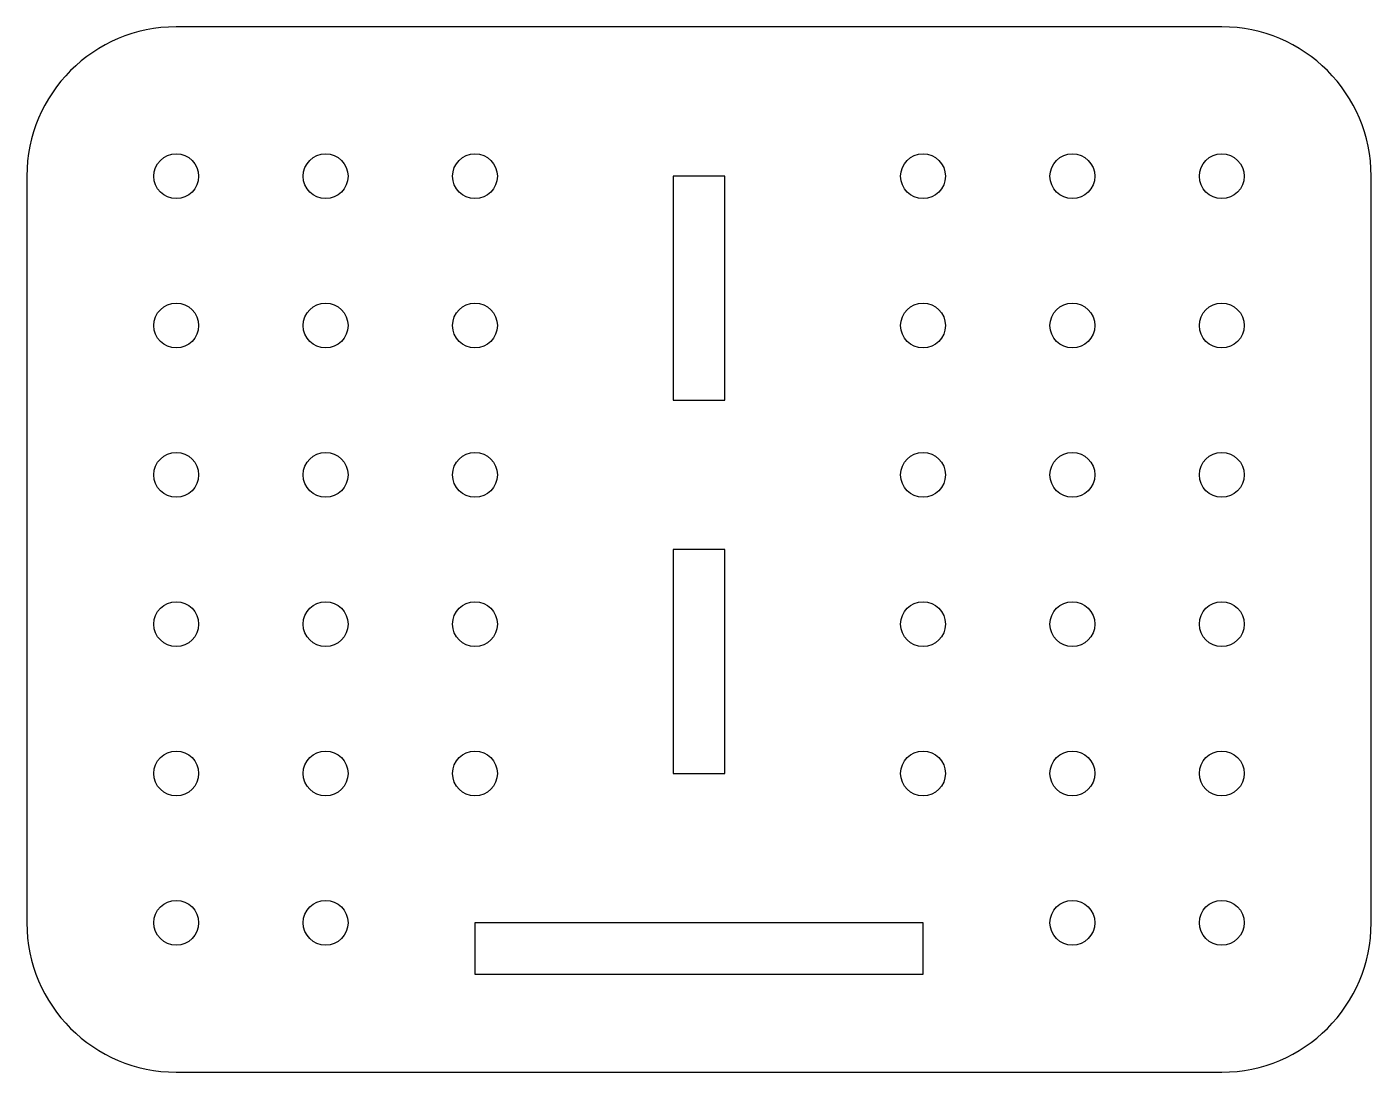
# Model space of a CAD drawing. Header units: millimetres. Extents: x -45 to 45, y -35 to 35.
import ezdxf

# ---------------------------------------------------------------- set-up
doc = ezdxf.new("R2010")
doc.units = ezdxf.units.MM

msp = doc.modelspace()

# ---------------------------------------------------------------- linework, layer by layer
at = {"color": 7, "linetype": 'Continuous', "lineweight": 25}
for p, q in [((35, 35), (-35, 35)), ((-45, 25), (-45, -25)), ((1.725, 25), (-1.725, 25)), ((-1.725, 25), (-1.725, 10)), ((1.725, 10), (1.725, 25)), ((45, -25), (45, 25)), ((-1.725, 10), (1.725, 10)), ((1.725, 0), (-1.725, 0)), ((-1.725, 0), (-1.725, -15)), ((1.725, -15), (1.725, 0)), ((-1.725, -15), (1.725, -15)), ((15, -25), (-15, -25)), ((-15, -25), (-15, -28.45)), ((15, -28.45), (15, -25)), ((-15, -28.45), (15, -28.45)), ((-35, -35), (35, -35))]:
    msp.add_line(p, q, dxfattribs=at)
for centre in [(-35, 25), (-25, 25), (-15, 25), (15, 25), (25, 25), (35, 25), (-35, 15), (-25, 15), (-15, 15), (15, 15), (25, 15), (35, 15), (-35, 5), (-25, 5), (-15, 5), (15, 5), (25, 5), (35, 5), (-35, -5), (-25, -5), (-15, -5), (15, -5), (25, -5), (35, -5), (-25, -15), (15, -15), (25, -15), (-35, -15), (-15, -15), (35, -15), (-35, -25), (-25, -25), (25, -25), (35, -25)]:
    msp.add_circle(centre, 1.5, dxfattribs=at)
for centre, start, end in [((-35, 25), 90, 180), ((35, 25), 0, 90), ((-35, -25), 180, 270), ((35, -25), 270, 0)]:
    msp.add_arc(centre, 10, start, end, dxfattribs=at)

doc.saveas('drawing.dxf')
